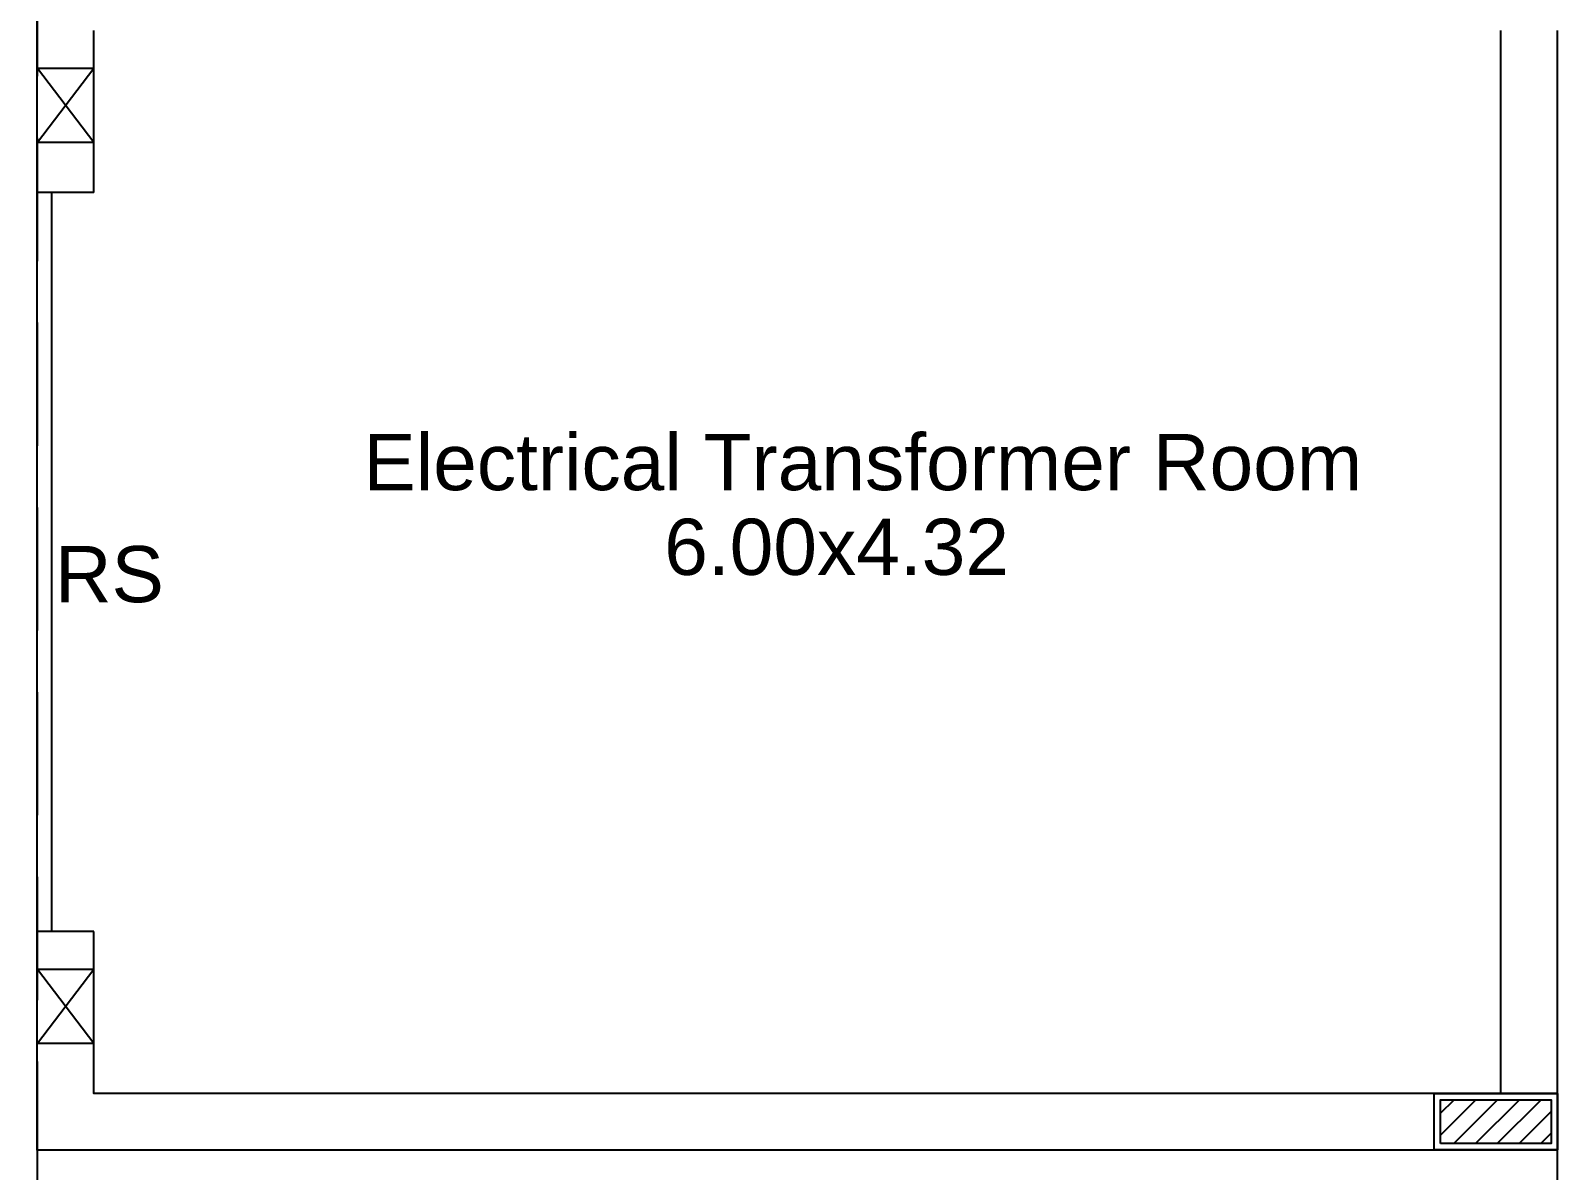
# Model space of a CAD drawing. Header units: metres. Extents: x 1161 to 1456, y 119 to 208.
# Drawn here: x 1322.2 to 1328.4, y 140.73 to 145.36 of the extents above; entities that cross this region are included whole.
import ezdxf

# ---------------------------------------------------------------- set-up
doc = ezdxf.new("R2010")
doc.units = ezdxf.units.M
doc.header["$MEASUREMENT"] = 0
doc.linetypes.add('DASHED', pattern=[0.75, 0.5, -0.25])
doc.layers.add('GRID', color=8, linetype='Continuous')
doc.styles.add('100sc mnt', font='arial.ttf', dxfattribs={"height": 12})

# ---------------------------------------------------------------- blocks, each defined once
blk = doc.blocks.new('A$C360518C6')
at = {"layer": 'GRID'}
h = blk.add_hatch(dxfattribs=at)
h.set_pattern_fill('ANSI31', color=256, scale=0.5)
h.set_pattern_definition([(45, (1868.51851, -3008.56876), (-0.0441941738, 0.0441941738), [])])
h.paths.add_polyline_path([(-0.4746, -0.2032), (-0.4746, -0.0254), (-0.0254, -0.0254), (-0.0254, -0.2032)])
for points in [[(-0.5, -0.2286), (-0.5, 0), (0, 0), (0, -0.2286)], [(-0.4746, -0.2032), (-0.4746, -0.0254), (-0.0254, -0.0254), (-0.0254, -0.2032)]]:
    blk.add_lwpolyline(points, close=True)

msp = doc.modelspace()

# ---------------------------------------------------------------- linework, layer by layer
at = {"linetype": 'DASHED'}
msp.add_line((1322.2292, 159.9266), (1322.2292, 133.8666), dxfattribs=at)
for p, q in [((1322.4592, 144.7045), (1322.2292, 144.7045)), ((1322.4592, 141.7045), (1322.2292, 141.7045))]:
    msp.add_line(p, q)
msp.add_lwpolyline([(1328.4033, 148.7145), (1328.4033, 159.9266), (1320.7433, 159.9266), (1320.7433, 133.8666), (1328.4033, 133.8666), (1328.4033, 141.0466)], dxfattribs=at)
for points in [[(1328.4033, 140.8166), (1322.2292, 140.8166), (1322.2292, 145.5925), (1328.1733, 145.5925)], [(1322.4592, 144.7045), (1322.4592, 145.3625)], [(1328.1733, 141.0466), (1328.1733, 145.3625)], [(1328.4033, 141.0466), (1328.4033, 145.3625)], [(1322.4592, 144.9082), (1322.2307, 145.2082)], [(1322.4592, 145.2082), (1322.2307, 144.9082)], [(1322.2292, 141.7045), (1322.2292, 144.7045)], [(1322.2892, 141.7045), (1322.2892, 144.7045)], [(1328.4033, 141.0466), (1322.4592, 141.0466), (1322.4592, 141.7045)], [(1322.4592, 141.2503), (1322.2307, 141.5503)], [(1322.4592, 141.5503), (1322.2307, 141.2503)]]:
    msp.add_lwpolyline(points)
at = {"ltscale": 0.1}
for points in [[(1322.4592, 145.2082), (1322.2307, 145.2082)], [(1322.4592, 144.9082), (1322.2307, 144.9082)], [(1322.4592, 141.5503), (1322.2307, 141.5503)], [(1322.4592, 141.2503), (1322.2307, 141.2503)]]:
    msp.add_lwpolyline(points, dxfattribs=at)

# ---------------------------------------------------------------- block references
msp.add_blockref('A$C360518C6', (1328.4033, 141.0466))

# ---------------------------------------------------------------- texts
at = {"style": '100sc mnt'}
for s, height, p in [('Electrical Transformer Room', 0.228188, (1323.5545, 143.4964)), ('6.00x4.32', 0.22819, (1324.7761, 143.1524)), ('RS', 0.22819, (1322.3015, 143.0415))]:
    msp.add_text(s, height=height, dxfattribs=at).set_placement(p)

doc.saveas('drawing.dxf')
